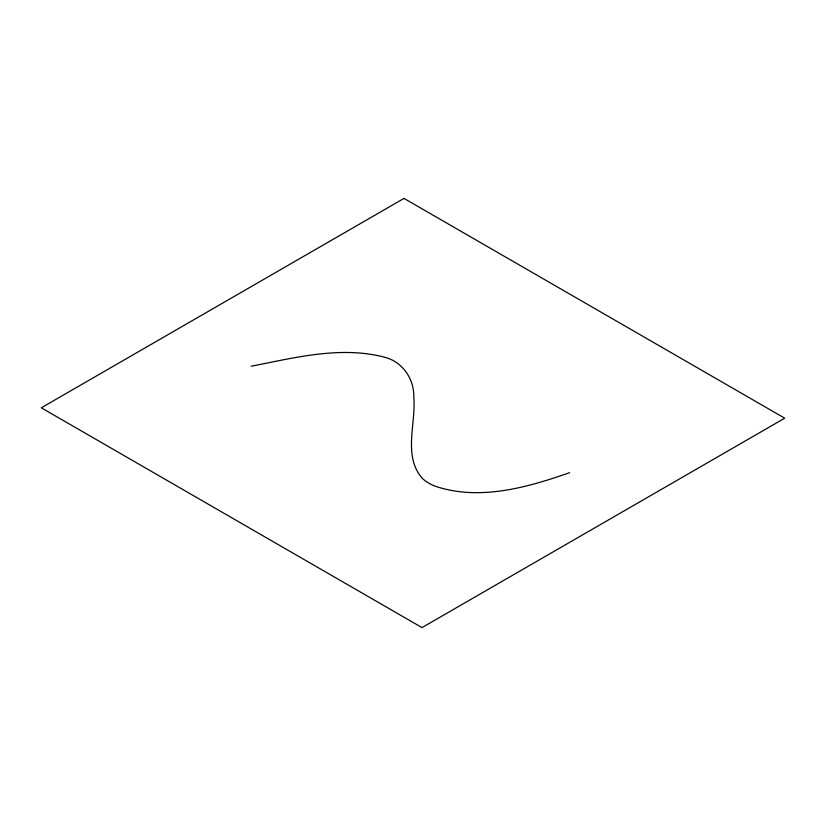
<?xml version="1.0" encoding="UTF-8"?>
<svg xmlns="http://www.w3.org/2000/svg" width="826" height="826" viewBox="0 0 826 826"><rect width="100%" height="100%" fill="white"/><g stroke="black" fill="none" stroke-linecap="round" stroke-linejoin="round"><path stroke-width="1.24" d="M569.599 472.678C526.957 487.639 478.45 501.372 434.053 485.802A45.915 26.504 0 0 1 422.138 478.171C402.809 455.807 416.128 423.759 413.805 397.358C414.353 379.506 403.047 362.366 385.535 357.472C341.272 345.516 294.965 357.73 251.207 366.217M403.997 198.405L41.3 407.807L422.003 627.595L784.7 418.193L403.997 198.405"/></g></svg>
